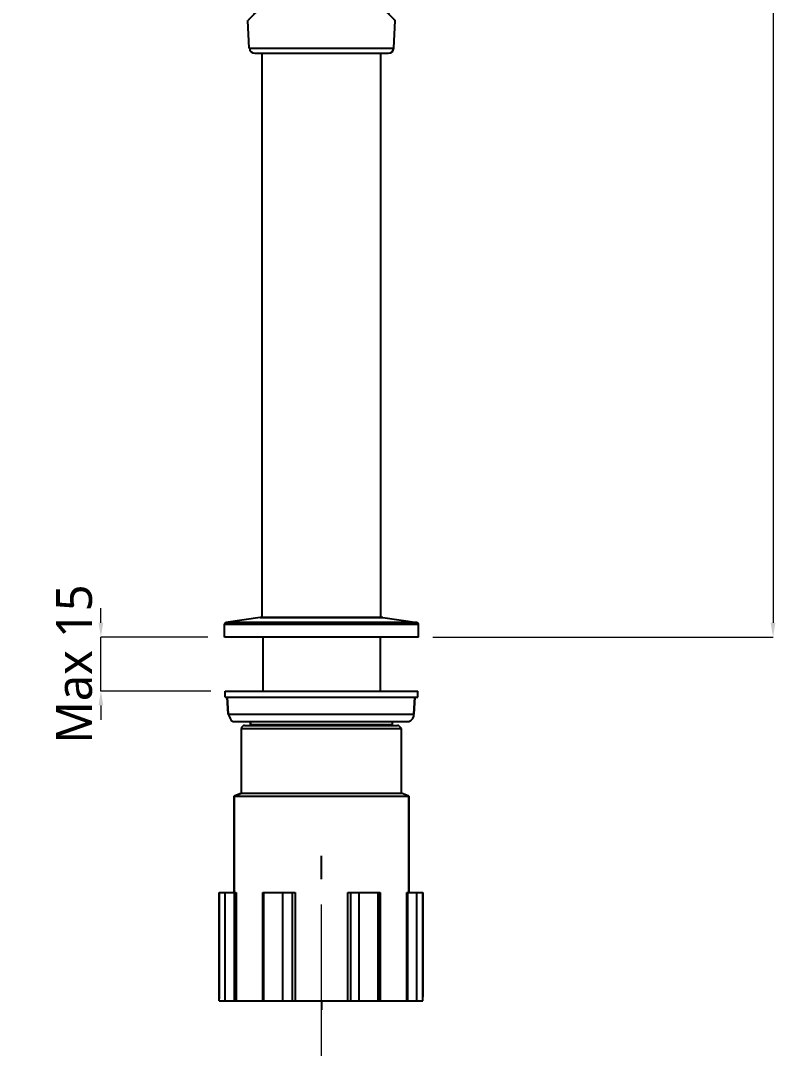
# Model space of a CAD drawing. Extents: x 0 to 1128, y 0 to 827.
# Drawn here: x 602.8 to 812.7, y 205.9 to 492 of the extents above; entities that cross this region are included whole.
import ezdxf

# ---------------------------------------------------------------- set-up
doc = ezdxf.new("R2010")
doc.units = 0
doc.header["$LTSCALE"] = 4
doc.header["$MEASUREMENT"] = 0
doc.header["$PDMODE"] = 3
doc.header["$PDSIZE"] = -10
doc.linetypes.add('CENTER2', pattern=[28.575, 19.05, -3.175, 3.175, -3.175])
doc.layers.get('0').update_dxf_attribs({"linetype": 'CONTINUOUS'})
doc.layers.get('DEFPOINTS').update_dxf_attribs({"linetype": 'CONTINUOUS'})
doc.layers.add('Cneter', color=1, linetype='CENTER2', lineweight=13)
doc.styles.add('Daelim Dimension', font='')
doc.styles.get('Daelim Dimension').set_extended_font_data('NanumGothic')
doc.dimstyles.new('DEFAULT', dxfattribs={"dimscale": 2, "dimtxt": 2, "dimasz": 2, "dimexe": 0, "dimexo": 2, "dimgap": 1, "dimtad": 1, "dimdec": 1, "dimzin": 9, "dimdsep": 46, "dimtxsty": 'Daelim Dimension', "dimcen": 0.5, "dimclrd": 252, "dimclre": 252, "dimclrt": 3, "dimadec": 1, "dimazin": 0, "dimtfac": 1, "dimtdec": 1, "dimtix": 1, "dimtmove": 0, "dimatfit": 3, "dimfxl": 1, "dimtolj": 1, "dimtzin": 1, "dimlwd": 9, "dimlwe": 9, "dimarcsym": 0})

# ---------------------------------------------------------------- blocks, each defined once
blk = doc.blocks.new('*D6')
at = {"color": 5, "lineweight": 9, "ltscale": 0.5, "transparency": 16777216}
for p, q in [((625.12, 324.39), (625.12, 328.39)), ((654.83, 320.39), (625.12, 320.39)), ((625.12, 305.38), (625.12, 320.39)), ((655.68, 305.38), (625.12, 305.38)), ((625.12, 301.38), (625.12, 297.38))]:
    blk.add_line(p, q, dxfattribs=at)
at = {"color": 5, "ltscale": 0.5, "transparency": 16777216}
for points in [[(624.45, 324.39), (625.78, 324.39), (625.12, 320.39)], [(624.45, 301.38), (625.78, 301.38), (625.12, 305.38)]]:
    blk.add_solid(points, dxfattribs=at)
at = {"layer": 'DEFPOINTS', "color": 0, "ltscale": 0.5, "transparency": 16777216}
for p in [(625.12, 320.39), (658.83, 320.39), (659.68, 305.38)]:
    blk.add_point(p, dxfattribs=at)
at = {"color": 7, "ltscale": 0.5, "transparency": 16777216, "insert": (617.7, 312.89), "char_height": 10, "attachment_point": 5, "rotation": 90, "style": 'Daelim Dimension'}
blk.add_mtext('\\A1;Max 15', dxfattribs=at)
blk = doc.blocks.new('*D5')
at = {"color": 5, "lineweight": 9, "ltscale": 0.5, "transparency": 16777216}
for p, q in [((690.47, 731.85), (812.04, 731.85)), ((812.04, 727.85), (812.04, 324.39)), ((717.47, 320.39), (812.04, 320.39))]:
    blk.add_line(p, q, dxfattribs=at)
at = {"color": 5, "ltscale": 0.5, "transparency": 16777216}
for points in [[(811.37, 727.85), (812.7, 727.85), (812.04, 731.85)], [(811.37, 324.39), (812.7, 324.39), (812.04, 320.39)]]:
    blk.add_solid(points, dxfattribs=at)
at = {"layer": 'DEFPOINTS', "color": 0, "ltscale": 0.5, "transparency": 16777216}
for p in [(686.47, 731.85), (713.47, 320.39), (812.04, 320.39)]:
    blk.add_point(p, dxfattribs=at)
at = {"color": 7, "ltscale": 0.5, "transparency": 16777216, "insert": (804.39, 526.12), "char_height": 10, "attachment_point": 5, "rotation": 90, "style": 'Daelim Dimension'}
blk.add_mtext('\\A1;411.5', dxfattribs=at)

msp = doc.modelspace()

# ---------------------------------------------------------------- linework, layer by layer
at = {"color": 7, "linetype": 'Continuous'}
for p, q in [((666.4, 484.27), (665.99, 491.95)), ((706.55, 484.27), (706.95, 491.95)), ((666.4, 484.27), (706.55, 484.27)), ((667.9, 482.85), (705.05, 482.85)), ((669.97, 325.85), (669.97, 482.85)), ((702.97, 325.85), (702.97, 482.85)), ((659.47, 323.96), (713.47, 323.96)), ((659.47, 320.39), (659.47, 323.96)), ((669.38, 325.84), (659.9, 324.46)), ((713.04, 324.46), (659.9, 324.46)), ((669.38, 325.84), (669.42, 325.85)), ((669.38, 325.84), (703.57, 325.84)), ((703.52, 325.85), (669.42, 325.85)), ((703.57, 325.84), (703.52, 325.85)), ((703.57, 325.84), (713.04, 324.46)), ((713.47, 320.39), (713.47, 323.96)), ((713.47, 320.39), (659.47, 320.39))]:
    msp.add_line(p, q, dxfattribs=at)
for centre, radius, start, end in [((667.9, 484.35), 1.5, 183, 270), ((705.05, 484.35), 1.5, 270, 357), ((659.97, 323.96), 0.5, 98.3257, 180), ((712.97, 323.96), 0.5, 0, 81.6743)]:
    msp.add_arc(centre, radius, start, end, dxfattribs=at)
msp.add_open_spline([(706.95, 491.95), (706.95, 491.96), (706.94, 491.96), (706.93, 491.97), (706.91, 491.99), (706.87, 492.03), (706.82, 492.09), (706.75, 492.16), (706.67, 492.25), (706.57, 492.35), (706.41, 492.51), (706.17, 492.76), (705.86, 493.08), (705.49, 493.46), (705.08, 493.89), (704.62, 494.35), (703.95, 495.05), (703.02, 495.99), (701.82, 497.19), (700.52, 498.48), (699.13, 499.83), (697.65, 501.22), (696.1, 502.63), (694.46, 504.03), (692.72, 505.39), (691.16, 506.42), (689.82, 507.13), (688.75, 507.56), (687.63, 507.85), (686.47, 507.95), (685.31, 507.85), (684.19, 507.56), (683.13, 507.13), (681.78, 506.42), (680.23, 505.39), (678.49, 504.03), (676.84, 502.63), (675.29, 501.22), (673.82, 499.83), (672.42, 498.48), (671.12, 497.19), (669.92, 495.99), (669, 495.05), (668.32, 494.35), (667.87, 493.89), (667.45, 493.46), (667.09, 493.08), (666.77, 492.76), (666.54, 492.51), (666.38, 492.35), (666.28, 492.25), (666.19, 492.16), (666.12, 492.09), (666.07, 492.03), (666.03, 491.99), (666.01, 491.97), (666, 491.96), (666, 491.96), (665.99, 491.95)], degree=3, knots=[0, 0, 0, 0, 0.000214, 0.000481, 0.000853, 0.001913, 0.003389, 0.00528, 0.007577, 0.010271, 0.013351, 0.020632, 0.029328, 0.039338, 0.050558, 0.062885, 0.076221, 0.105554, 0.137892, 0.172682, 0.209473, 0.247901, 0.287673, 0.328553, 0.370355, 0.41293, 0.434489, 0.456211, 0.478064, 0.499996, 0.521933, 0.543785, 0.565506, 0.587067, 0.629643, 0.671445, 0.712325, 0.752097, 0.790526, 0.827317, 0.862107, 0.894445, 0.923778, 0.937114, 0.949442, 0.960662, 0.970672, 0.979368, 0.986649, 0.989729, 0.992423, 0.99472, 0.996611, 0.998087, 0.999147, 0.999519, 0.999786, 1, 1, 1, 1], dxfattribs=at)
for points in [[(670.11, 320.39), (670.11, 320.39), (670.11, 305.38), (670.11, 305.38)], [(702.83, 320.39), (702.83, 320.39), (702.83, 305.38), (702.83, 305.38)], [(659.68, 305.38), (659.68, 305.38), (713.27, 305.38), (713.27, 305.38)], [(659.68, 303.69), (659.68, 303.69), (659.68, 305.38), (659.68, 305.38)], [(659.68, 303.69), (659.68, 303.69), (659.68, 305.38), (659.68, 305.38)], [(659.68, 303.69), (659.68, 303.69), (713.27, 303.69), (713.27, 303.69)], [(660.52, 298.9), (660.52, 298.9), (660.24, 303.69), (660.24, 303.69)], [(660.24, 303.69), (660.24, 303.69), (660.52, 298.9), (660.52, 298.9)], [(712.14, 298.9), (712.14, 298.9), (712.42, 303.69), (712.42, 303.69)], [(712.42, 303.69), (712.42, 303.69), (712.14, 298.9), (712.14, 298.9)], [(713.27, 303.69), (713.27, 303.69), (713.27, 305.38), (713.27, 305.38)], [(713.27, 303.69), (713.27, 303.69), (713.27, 305.38), (713.27, 305.38)], [(660.52, 298.9), (660.52, 298.9), (712.14, 298.9), (712.14, 298.9)], [(662.5, 296.93), (662.5, 296.93), (710.16, 296.93), (710.16, 296.93)], [(664.19, 294.95), (664.19, 294.95), (708.75, 294.95), (708.75, 294.95)], [(664.19, 276.97), (664.19, 276.97), (664.19, 294.95), (664.19, 294.95)], [(664.19, 276.97), (664.19, 276.97), (664.19, 294.95), (664.19, 294.95)], [(665.04, 295.8), (665.04, 295.8), (707.62, 295.8), (707.62, 295.8)], [(666.73, 296.08), (666.73, 296.08), (666.73, 296.93), (666.73, 296.93)], [(666.73, 296.93), (666.73, 296.93), (666.73, 296.08), (666.73, 296.08)], [(666.73, 296.08), (666.73, 296.08), (706.21, 296.08), (706.21, 296.08)], [(666.73, 296.08), (666.73, 296.08), (666.73, 295.8), (666.73, 295.8)], [(666.73, 296.08), (666.73, 296.08), (666.73, 295.8), (666.73, 295.8)], [(705.93, 295.8), (705.93, 295.8), (706.21, 296.08), (706.21, 296.08)], [(706.21, 296.08), (706.21, 296.08), (706.21, 296.93), (706.21, 296.93)], [(708.75, 276.97), (708.75, 276.97), (708.75, 294.95), (708.75, 294.95)], [(708.75, 276.97), (708.75, 276.97), (708.75, 294.95), (708.75, 294.95)], [(664.19, 276.97), (664.19, 276.97), (662.22, 276.13), (662.22, 276.13)], [(662.22, 276.13), (662.22, 276.13), (664.19, 276.97), (664.19, 276.97)], [(662.22, 276.13), (662.22, 276.13), (710.73, 276.13), (710.73, 276.13)], [(662.22, 249.34), (662.22, 249.34), (662.22, 276.13), (662.22, 276.13)], [(662.22, 276.13), (662.22, 276.13), (662.22, 249.34), (662.22, 249.34)], [(664.19, 276.97), (664.19, 276.97), (708.75, 276.97), (708.75, 276.97)], [(710.73, 276.13), (710.73, 276.13), (708.75, 276.97), (708.75, 276.97)], [(710.73, 276.13), (710.73, 276.13), (708.75, 276.97), (708.75, 276.97)], [(710.73, 249.34), (710.73, 249.34), (710.73, 276.13), (710.73, 276.13)], [(710.73, 276.13), (710.73, 276.13), (710.73, 249.34), (710.73, 249.34)], [(686.47, 253.01), (686.47, 253.01), (686.47, 259.49), (686.47, 259.49)], [(657.98, 249.34), (657.98, 249.34), (662.78, 249.34), (662.78, 249.34)], [(657.98, 219.17), (657.98, 219.17), (657.98, 249.34), (657.98, 249.34)], [(657.98, 249.34), (657.98, 249.34), (657.98, 220.3), (657.98, 220.3)], [(659.68, 219.17), (659.68, 219.17), (659.68, 249.34), (659.68, 249.34)], [(662.22, 249.34), (662.22, 249.34), (662.22, 219.17), (662.22, 219.17)], [(662.78, 249.34), (662.78, 249.34), (662.78, 219.17), (662.78, 219.17)], [(670.11, 249.34), (670.11, 249.34), (679.14, 249.34), (679.14, 249.34)], [(670.11, 219.17), (670.11, 219.17), (670.11, 249.34), (670.11, 249.34)], [(670.39, 219.17), (670.39, 219.17), (670.39, 249.34), (670.39, 249.34)], [(670.39, 219.17), (670.39, 219.17), (670.39, 249.34), (670.39, 249.34)], [(675.75, 219.17), (675.75, 219.17), (675.75, 249.34), (675.75, 249.34)], [(678.29, 249.34), (678.29, 249.34), (678.29, 219.17), (678.29, 219.17)], [(679.14, 249.34), (679.14, 249.34), (679.14, 219.17), (679.14, 219.17)], [(693.8, 249.34), (693.8, 249.34), (702.83, 249.34), (702.83, 249.34)], [(693.8, 219.17), (693.8, 219.17), (693.8, 249.34), (693.8, 249.34)], [(694.65, 219.17), (694.65, 219.17), (694.65, 249.34), (694.65, 249.34)], [(696.91, 219.17), (696.91, 219.17), (696.91, 249.34), (696.91, 249.34)], [(702.27, 249.34), (702.27, 249.34), (702.27, 219.17), (702.27, 219.17)], [(702.27, 219.17), (702.27, 219.17), (702.27, 249.34), (702.27, 249.34)], [(702.83, 249.34), (702.83, 249.34), (702.83, 219.17), (702.83, 219.17)], [(710.16, 249.34), (710.16, 249.34), (714.68, 249.34), (714.68, 249.34)], [(710.16, 219.17), (710.16, 219.17), (710.16, 249.34), (710.16, 249.34)], [(710.44, 219.17), (710.44, 219.17), (710.44, 249.34), (710.44, 249.34)], [(712.98, 219.17), (712.98, 219.17), (712.98, 249.34), (712.98, 249.34)], [(714.68, 249.34), (714.68, 249.34), (714.68, 220.3), (714.68, 220.3)], [(714.68, 219.17), (714.68, 219.17), (714.68, 249.34), (714.68, 249.34)], [(657.98, 247.93), (657.98, 247.93), (657.98, 248.21), (657.98, 248.21)], [(657.98, 246.52), (657.98, 246.52), (657.98, 246.8), (657.98, 246.8)], [(657.98, 245.11), (657.98, 245.11), (657.98, 245.39), (657.98, 245.39)], [(657.98, 235.52), (657.98, 235.52), (657.98, 235.81), (657.98, 235.81)], [(657.98, 234.12), (657.98, 234.12), (657.98, 234.4), (657.98, 234.4)], [(657.98, 232.71), (657.98, 232.71), (657.98, 232.99), (657.98, 232.99)], [(657.98, 223.12), (657.98, 223.12), (657.98, 223.4), (657.98, 223.4)], [(657.98, 221.71), (657.98, 221.71), (657.98, 221.99), (657.98, 221.99)], [(657.98, 220.3), (657.98, 220.3), (657.98, 220.58), (657.98, 220.58)], [(657.98, 220.3), (657.98, 220.3), (657.98, 219.73), (657.98, 219.73)], [(714.68, 219.73), (714.68, 219.73), (714.68, 220.3), (714.68, 220.3)], [(657.98, 219.17), (657.98, 219.17), (714.68, 219.17), (714.68, 219.17)], [(686.47, 219.17), (686.47, 219.17), (686.47, 216.63), (686.47, 216.63)]]:
    msp.add_open_spline(points, degree=3)
for points, knots in [([(660.52, 298.9), (660.52, 298.9), (660.81, 298.34), (660.81, 298.34), (660.81, 298.34), (660.81, 298.34), (661.09, 297.77), (661.09, 297.77), (661.09, 297.77), (661.09, 297.77), (661.37, 297.21), (661.37, 297.21), (661.37, 297.21), (661.37, 297.21), (661.93, 296.93), (661.93, 296.93), (661.93, 296.93), (661.93, 296.93), (662.5, 296.93), (662.5, 296.93)], [0, 0, 0, 0, 0.2, 0.2, 0.2, 0.2, 0.4, 0.4, 0.4, 0.4, 0.6, 0.6, 0.6, 0.6, 0.8, 0.8, 0.8, 0.8, 1, 1, 1, 1]), ([(660.52, 298.9), (660.52, 298.9), (660.81, 298.34), (660.81, 298.34), (660.81, 298.34), (660.81, 298.34), (661.09, 297.77), (661.09, 297.77), (661.09, 297.77), (661.09, 297.77), (661.37, 297.21), (661.37, 297.21), (661.37, 297.21), (661.37, 297.21), (661.93, 296.93), (661.93, 296.93), (661.93, 296.93), (661.93, 296.93), (662.5, 296.93), (662.5, 296.93)], [0, 0, 0, 0, 0.2, 0.2, 0.2, 0.2, 0.4, 0.4, 0.4, 0.4, 0.6, 0.6, 0.6, 0.6, 0.8, 0.8, 0.8, 0.8, 1, 1, 1, 1]), ([(710.16, 296.93), (710.16, 296.93), (710.73, 296.93), (710.73, 296.93), (710.73, 296.93), (710.73, 296.93), (711.29, 297.21), (711.29, 297.21), (711.29, 297.21), (711.29, 297.21), (711.85, 297.77), (711.85, 297.77), (711.85, 297.77), (711.85, 297.77), (712.14, 298.34), (712.14, 298.34), (712.14, 298.34), (712.14, 298.34), (712.14, 298.9), (712.14, 298.9)], [0, 0, 0, 0, 0.2, 0.2, 0.2, 0.2, 0.4, 0.4, 0.4, 0.4, 0.6, 0.6, 0.6, 0.6, 0.8, 0.8, 0.8, 0.8, 1, 1, 1, 1]), ([(710.16, 296.93), (710.16, 296.93), (710.73, 296.93), (710.73, 296.93), (710.73, 296.93), (710.73, 296.93), (711.29, 297.21), (711.29, 297.21), (711.29, 297.21), (711.29, 297.21), (711.85, 297.77), (711.85, 297.77), (711.85, 297.77), (711.85, 297.77), (712.14, 298.34), (712.14, 298.34), (712.14, 298.34), (712.14, 298.34), (712.14, 298.9), (712.14, 298.9)], [0, 0, 0, 0, 0.2, 0.2, 0.2, 0.2, 0.4, 0.4, 0.4, 0.4, 0.6, 0.6, 0.6, 0.6, 0.8, 0.8, 0.8, 0.8, 1, 1, 1, 1]), ([(665.04, 295.8), (665.04, 295.8), (664.75, 295.8), (664.75, 295.8), (664.75, 295.8), (664.75, 295.8), (664.47, 295.52), (664.47, 295.52), (664.47, 295.52), (664.47, 295.52), (664.19, 295.24), (664.19, 295.24), (664.19, 295.24), (664.19, 295.24), (664.19, 294.95), (664.19, 294.95)], [0, 0, 0, 0, 0.25, 0.25, 0.25, 0.25, 0.5, 0.5, 0.5, 0.5, 0.75, 0.75, 0.75, 0.75, 1, 1, 1, 1]), ([(665.04, 295.8), (665.04, 295.8), (664.75, 295.8), (664.75, 295.8), (664.75, 295.8), (664.75, 295.8), (664.47, 295.52), (664.47, 295.52), (664.47, 295.52), (664.47, 295.52), (664.19, 295.24), (664.19, 295.24), (664.19, 295.24), (664.19, 295.24), (664.19, 294.95), (664.19, 294.95)], [0, 0, 0, 0, 0.25, 0.25, 0.25, 0.25, 0.5, 0.5, 0.5, 0.5, 0.75, 0.75, 0.75, 0.75, 1, 1, 1, 1]), ([(708.75, 294.95), (708.75, 294.95), (708.47, 295.24), (708.47, 295.24), (708.47, 295.24), (708.47, 295.24), (708.19, 295.52), (708.19, 295.52), (708.19, 295.52), (708.19, 295.52), (707.91, 295.8), (707.91, 295.8), (707.91, 295.8), (707.91, 295.8), (707.62, 295.8), (707.62, 295.8)], [0, 0, 0, 0, 0.25, 0.25, 0.25, 0.25, 0.5, 0.5, 0.5, 0.5, 0.75, 0.75, 0.75, 0.75, 1, 1, 1, 1]), ([(708.75, 294.95), (708.75, 294.95), (708.47, 295.24), (708.47, 295.24), (708.47, 295.24), (708.47, 295.24), (708.19, 295.52), (708.19, 295.52), (708.19, 295.52), (708.19, 295.52), (707.91, 295.8), (707.91, 295.8), (707.91, 295.8), (707.91, 295.8), (707.62, 295.8), (707.62, 295.8)], [0, 0, 0, 0, 0.25, 0.25, 0.25, 0.25, 0.5, 0.5, 0.5, 0.5, 0.75, 0.75, 0.75, 0.75, 1, 1, 1, 1])]:
    msp.add_open_spline(points, degree=3, knots=knots)
at = {"layer": 'Cneter', "lineweight": 5, "ltscale": 0.5}
for points in [[(686.47, 207.89), (686.47, 207.89), (686.47, 246.52), (686.47, 246.52)], [(686.47, 193.23), (686.47, 193.23), (686.47, 219.17), (686.47, 219.17)]]:
    msp.add_open_spline(points, degree=3, dxfattribs=at)

# ---------------------------------------------------------------- dimensions: what is measured, and where the dimension line sits
at = {"color": 5, "ltscale": 0.5}
dim = msp.add_linear_dim(base=(812.04, 320.39), p1=(686.47, 731.85), p2=(713.47, 320.39), angle=90, dimstyle='DEFAULT', override={"dimtxt": 5, "dimclrd": 5, "dimclre": 5, "dimclrt": 7}, dxfattribs=at)
dim.commit()
dim.dimension.update_dxf_attribs({"geometry": '*D5', "text_midpoint": (804.39, 526.12)})
dim = msp.add_linear_dim(base=(625.12, 320.39), p1=(659.68, 305.38), p2=(658.83, 320.39), angle=90, text='Max <>', dimstyle='DEFAULT', override={"dimtxt": 5, "dimclrd": 5, "dimclre": 5, "dimclrt": 7}, dxfattribs=at)
dim.commit()
dim.dimension.update_dxf_attribs({"geometry": '*D6', "text_midpoint": (617.7, 312.89)})

doc.saveas('drawing.dxf')
